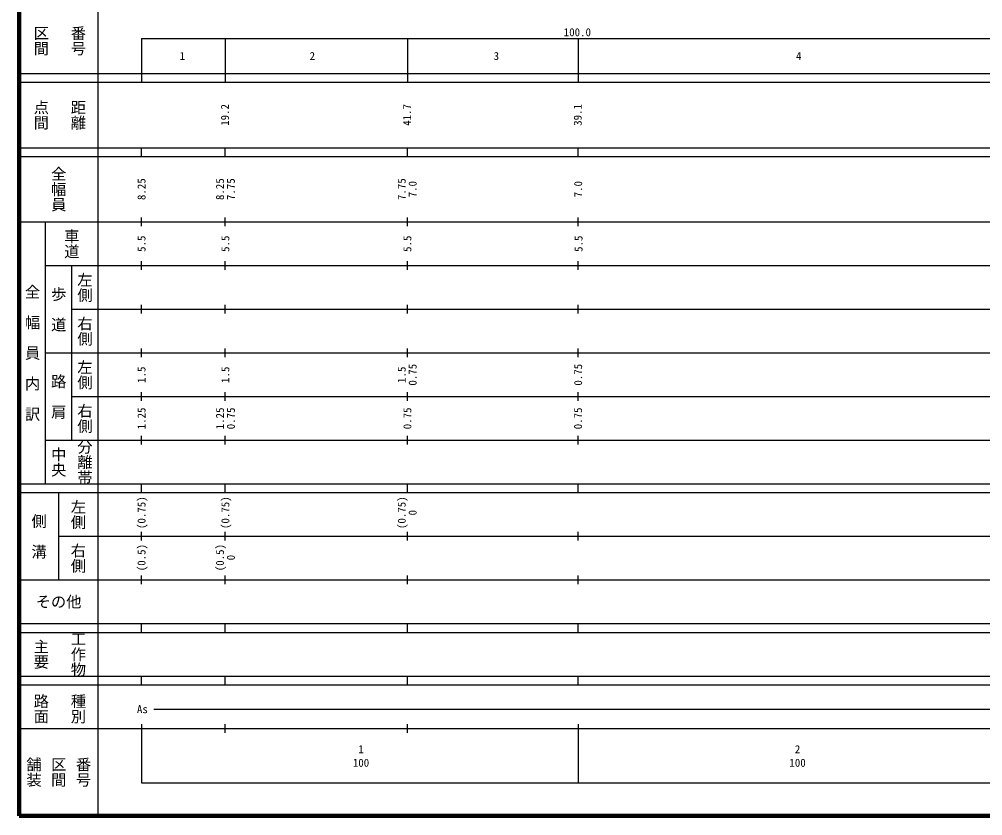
# Model space of a CAD drawing. Units: millimetres on the paper, enlarged 1000 times. Extents: x 40000 to 680000, y 20000 to 380000.
# Drawn here: x 40000 to 260705, y 20000 to 202409 of the extents above; entities that cross this region are included whole.
import ezdxf
from ezdxf.enums import TextEntityAlignment as Align

# ---------------------------------------------------------------- set-up
doc = ezdxf.new("R2010")
doc.units = ezdxf.units.MM
doc.header["$LTSCALE"] = 1000
doc.layers.add('M-TTL', color=2, linetype='Continuous', lineweight=140)
doc.layers.add('M-TTL-BAND', color=7, linetype='Continuous', lineweight=25)
doc.styles.add('@ＭＳ ゴシック', font='')
doc.styles.add('ＭＳ ゴシック', font='')
doc.styles.get('@ＭＳ ゴシック').set_extended_font_data('@MS Gothic')
doc.styles.get('ＭＳ ゴシック').set_extended_font_data('MS Gothic')

msp = doc.modelspace()

# ---------------------------------------------------------------- linework, layer by layer
at = {"layer": 'M-TTL'}
for p, q in [((40000, 380000), (40000, 20000)), ((40000, 20000), (680000, 20000))]:
    msp.add_line(p, q, dxfattribs=at)
at = {"layer": 'M-TTL-BAND'}
for p, q in [((58000, 370000), (58000, 20000)), ((68000, 198000), (579000, 198000)), ((68000, 198000), (68000, 188000)), ((87200, 198000), (87200, 188000)), ((128900, 198000), (128900, 188000)), ((168000, 198000), (168000, 188000)), ((40000, 190000), (579000, 190000)), ((40000, 188000), (579000, 188000)), ((40000, 173000), (579000, 173000)), ((68000, 171000), (68000, 173000)), ((87200, 171000), (87200, 173000)), ((128900, 171000), (128900, 173000)), ((168000, 171000), (168000, 173000)), ((40000, 171000), (579000, 171000)), ((68000, 155000), (68000, 157000)), ((87200, 155000), (87200, 157000)), ((128900, 155000), (128900, 157000)), ((168000, 155000), (168000, 157000)), ((40000, 156000), (579000, 156000)), ((46000, 96000), (46000, 156000)), ((46000, 146000), (579000, 146000)), ((52000, 146000), (52000, 106000)), ((68000, 145000), (68000, 147000)), ((87200, 145000), (87200, 147000)), ((128900, 145000), (128900, 147000)), ((168000, 145000), (168000, 147000)), ((68000, 135000), (68000, 137000)), ((87200, 135000), (87200, 137000)), ((128900, 135000), (128900, 137000)), ((168000, 135000), (168000, 137000)), ((52000, 136000), (579000, 136000)), ((46000, 126000), (579000, 126000)), ((68000, 125000), (68000, 127000)), ((87200, 125000), (87200, 127000)), ((128900, 125000), (128900, 127000)), ((168000, 125000), (168000, 127000)), ((68000, 115000), (68000, 117000)), ((87200, 115000), (87200, 117000)), ((128900, 115000), (128900, 117000)), ((168000, 115000), (168000, 117000)), ((52000, 116000), (579000, 116000)), ((46000, 106000), (579000, 106000)), ((68000, 105000), (68000, 107000)), ((87200, 105000), (87200, 107000)), ((128900, 105000), (128900, 107000)), ((168000, 105000), (168000, 107000)), ((40000, 96000), (579000, 96000)), ((68000, 94000), (68000, 96000)), ((87200, 94000), (87200, 96000)), ((128900, 94000), (128900, 96000)), ((168000, 94000), (168000, 96000)), ((40000, 94000), (579000, 94000)), ((49000, 94000), (49000, 74000)), ((49000, 84000), (579000, 84000)), ((68000, 83000), (68000, 85000)), ((87200, 83000), (87200, 85000)), ((128900, 83000), (128900, 85000)), ((168000, 83000), (168000, 85000)), ((40000, 74000), (579000, 74000)), ((68000, 73000), (68000, 75000)), ((87200, 73000), (87200, 75000)), ((128900, 73000), (128900, 75000)), ((168000, 73000), (168000, 75000)), ((40000, 64000), (579000, 64000)), ((40000, 62000), (579000, 62000)), ((68000, 62000), (68000, 64000)), ((87200, 62000), (87200, 64000)), ((128900, 62000), (128900, 64000)), ((168000, 62000), (168000, 64000)), ((40000, 52000), (579000, 52000)), ((68000, 50000), (68000, 52000)), ((87200, 50000), (87200, 52000)), ((128900, 50000), (128900, 52000)), ((168000, 50000), (168000, 52000)), ((40000, 50000), (579000, 50000)), ((70805, 44406), (570977, 44406)), ((40000, 40000), (579000, 40000)), ((68000, 41000), (68000, 27500)), ((87200, 39000), (87200, 41000)), ((128900, 39000), (128900, 41000)), ((168000, 41000), (168000, 27500)), ((68000, 27500), (579000, 27500))]:
    msp.add_line(p, q, dxfattribs=at)

# ---------------------------------------------------------------- texts
for s, height, rotation, style, p in [('区間', 2566, 270, '@ＭＳ ゴシック', (45000, 197500)), ('番号', 2566, 270, '@ＭＳ ゴシック', (53500, 197500)), ('点間', 2566, 270, '@ＭＳ ゴシック', (45000, 180500)), ('距離', 2566, 270, '@ＭＳ ゴシック', (53500, 180500)), ('19.2', 1833, 90, 'ＭＳ ゴシック', (87122, 180500)), ('41.7', 1833, 90, 'ＭＳ ゴシック', (128822, 180500)), ('39.1', 1833, 90, 'ＭＳ ゴシック', (167922, 180500)), ('全幅員', 2566, 270, '@ＭＳ ゴシック', (49000, 163500)), ('8.25', 1833, 90, 'ＭＳ ゴシック', (68000, 163500)), ('8.25', 1833, 90, 'ＭＳ ゴシック', (85969, 163500)), ('7.75', 1833, 90, 'ＭＳ ゴシック', (88469, 163500)), ('7.75', 1833, 90, 'ＭＳ ゴシック', (127600, 163500)), ('7.0', 1833, 90, 'ＭＳ ゴシック', (130100, 163500)), ('7.0', 1833, 90, 'ＭＳ ゴシック', (168028, 163500)), ('車道', 2566, 270, '@ＭＳ ゴシック', (52000, 151000)), ('5.5', 1833, 90, 'ＭＳ ゴシック', (68000, 151000)), ('5.5', 1833, 90, 'ＭＳ ゴシック', (87200, 151000)), ('5.5', 1833, 90, 'ＭＳ ゴシック', (128900, 151000)), ('5.5', 1833, 90, 'ＭＳ ゴシック', (168110, 151000)), ('左側', 2566, 270, '@ＭＳ ゴシック', (55000, 141000)), ('全\u3000幅\u3000員\u3000内\u3000訳', 2566, 270, '@ＭＳ ゴシック', (43000, 126000)), ('歩\u3000道', 2566, 270, '@ＭＳ ゴシック', (49000, 136000)), ('右側', 2566, 270, '@ＭＳ ゴシック', (55000, 131000)), ('左側', 2566, 270, '@ＭＳ ゴシック', (55000, 121000)), ('1.5', 1833, 90, 'ＭＳ ゴシック', (68000, 121000)), ('1.5', 1833, 90, 'ＭＳ ゴシック', (87200, 121000)), ('1.5', 1833, 90, 'ＭＳ ゴシック', (127600, 121000)), ('0.75', 1833, 90, 'ＭＳ ゴシック', (130100, 121000)), ('0.75', 1833, 90, 'ＭＳ ゴシック', (168014, 121000)), ('路\u3000肩', 2566, 270, '@ＭＳ ゴシック', (49000, 116000)), ('右側', 2566, 270, '@ＭＳ ゴシック', (55000, 111000)), ('1.25', 1833, 90, 'ＭＳ ゴシック', (68000, 111000)), ('1.25', 1833, 90, 'ＭＳ ゴシック', (85969, 111000)), ('0.75', 1833, 90, 'ＭＳ ゴシック', (88469, 111000)), ('0.75', 1833, 90, 'ＭＳ ゴシック', (128900, 111000)), ('0.75', 1833, 90, 'ＭＳ ゴシック', (167981, 111000)), ('分離帯', 2566, 270, '@ＭＳ ゴシック', (55000, 101000)), ('中央', 2566, 270, '@ＭＳ ゴシック', (49000, 101000)), ('(0.75)', 1833, 90, 'ＭＳ ゴシック', (68000, 89405)), ('(0.75)', 1833, 90, 'ＭＳ ゴシック', (87200, 89405)), ('(0.75)', 1833, 90, 'ＭＳ ゴシック', (127600, 89405)), ('左側', 2566, 270, '@ＭＳ ゴシック', (53500, 89000)), ('側\u3000溝', 2566, 270, '@ＭＳ ゴシック', (44500, 84000)), ('0', 1833, 90, 'ＭＳ ゴシック', (130100, 89405)), ('右側', 2566, 270, '@ＭＳ ゴシック', (53500, 79000)), ('(0.5)', 1833, 90, 'ＭＳ ゴシック', (68000, 79118)), ('(0.5)', 1833, 90, 'ＭＳ ゴシック', (85969, 79118)), ('0', 1833, 90, 'ＭＳ ゴシック', (88469, 79118)), ('主要', 2566, 270, '@ＭＳ ゴシック', (45000, 57000)), ('工作物', 2566, 270, '@ＭＳ ゴシック', (53500, 57000)), ('路面', 2566, 270, '@ＭＳ ゴシック', (45000, 44500)), ('種別', 2566, 270, '@ＭＳ ゴシック', (53500, 44500)), ('舗装', 2566, 270, '@ＭＳ ゴシック', (43333, 30000)), ('区間', 2566, 270, '@ＭＳ ゴシック', (49000, 30000)), ('番号', 2566, 270, '@ＭＳ ゴシック', (54667, 30000))]:
    msp.add_text(s, height=height, rotation=rotation, dxfattribs=dict(at, style=style)).set_placement(p, align=Align.MIDDLE_CENTER)
at = {"layer": 'M-TTL-BAND', "style": 'ＭＳ ゴシック'}
for s, height, p in [('100.0', 1833, (167844, 199445)), ('1', 1833, (77382, 194000)), ('2', 1833, (107137, 194000)), ('3', 1833, (149295, 194000)), ('4', 1833, (218560, 194000)), ('その他', 2566, (49000, 69000)), ('As', 1833, (68201, 44406)), ('1', 1833, (118288, 35238)), ('2', 1833, (218288, 35238)), ('100', 1833, (118288, 32131)), ('100', 1833, (218288, 32131))]:
    msp.add_text(s, height=height, dxfattribs=at).set_placement(p, align=Align.MIDDLE_CENTER)

doc.saveas('drawing.dxf')
